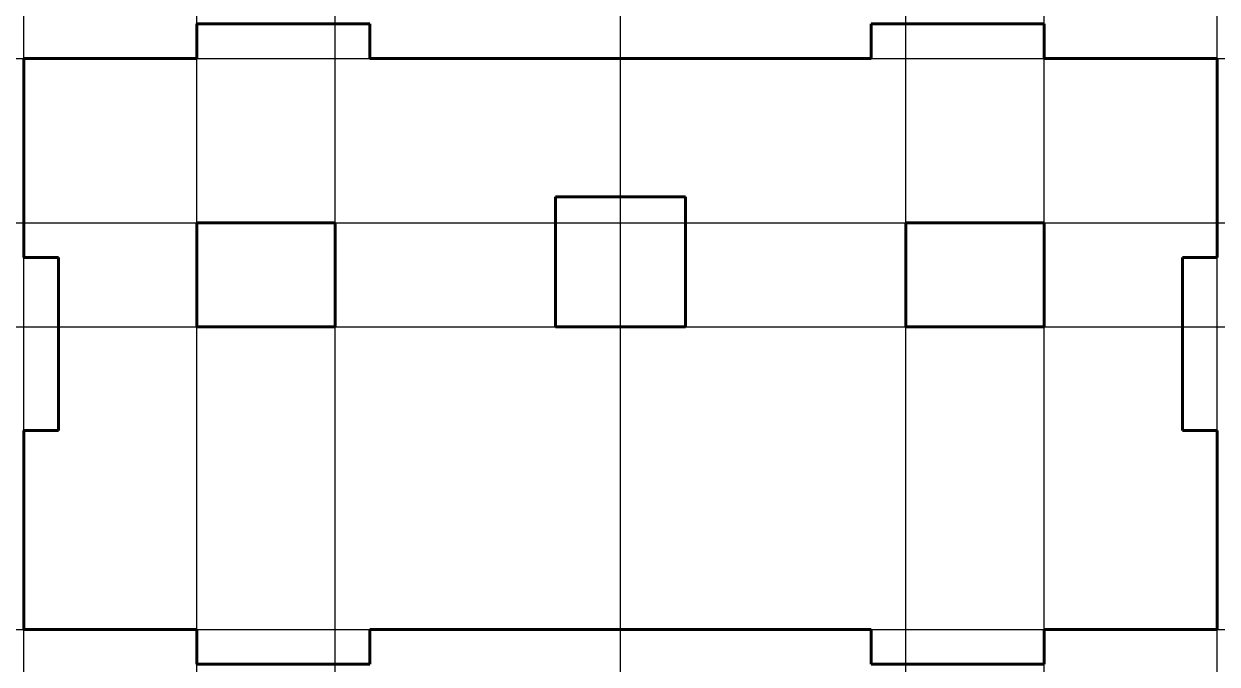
# Model space of a CAD drawing. Header units: millimetres. Extents: x 0 to 138, y -4 to 70.
import ezdxf

# ---------------------------------------------------------------- set-up
doc = ezdxf.new("R2010")
doc.units = ezdxf.units.MM
doc.linetypes.add('K5LT_BASIC', pattern=[0])

msp = doc.modelspace()

# ---------------------------------------------------------------- linework, layer by layer
at = {"color": 5, "linetype": 'K5LT_BASIC', "lineweight": 60, "true_color": 0x0000ff}
for p, q in [((20, 66), (20, 70)), ((20, 70), (40, 70)), ((40, 70), (40, 66)), ((98, 66), (98, 70)), ((98, 70), (118, 70)), ((118, 70), (118, 66)), ((0, 66), (20, 66)), ((0, 66), (0, 43)), ((40, 66), (98, 66)), ((118, 66), (138, 66)), ((138, 66), (138, 43)), ((61.5, 50), (76.5, 50)), ((61.5, 35), (61.5, 50)), ((76.5, 50), (76.5, 35)), ((20, 47), (36, 47)), ((20, 47), (20, 35)), ((36, 47), (36, 35)), ((102, 47), (118, 47)), ((102, 35), (102, 47)), ((118, 47), (118, 35)), ((0, 43), (4, 43)), ((4, 43), (4, 23)), ((138, 43), (134, 43)), ((134, 43), (134, 23)), ((36, 35), (20, 35)), ((76.5, 35), (61.5, 35)), ((118, 35), (102, 35)), ((4, 23), (0, 23)), ((0, 23), (0, 0)), ((138, 23), (134, 23)), ((138, 23), (138, 0)), ((20, 0), (0, 0)), ((20, 0), (20, -4)), ((40, -4), (40, 0)), ((98, 0), (40, 0)), ((98, 0), (98, -4)), ((138, 0), (118, 0)), ((118, 0), (118, -4)), ((20, -4), (40, -4)), ((98, -4), (118, -4))]:
    msp.add_line(p, q, dxfattribs=at)
at = {"color": 9, "true_color": 0xdca5c1}
for p, direction in [((0, 0), (0, 1)), ((20, 54.5), (0, 1)), ((36, 50), (0, 1)), ((69, 38.8), (0, 1)), ((102, 54.5), (0, 1)), ((118, 54.5), (0, 1)), ((44.45, 66), (1, 0)), ((30, 47), (1, 0)), ((138, 37.4), (0, 1)), ((65.37, 35), (1, 0)), ((4.5, 0), (1, 0))]:
    msp.add_xline(p, direction, dxfattribs=at)

doc.saveas('drawing.dxf')
